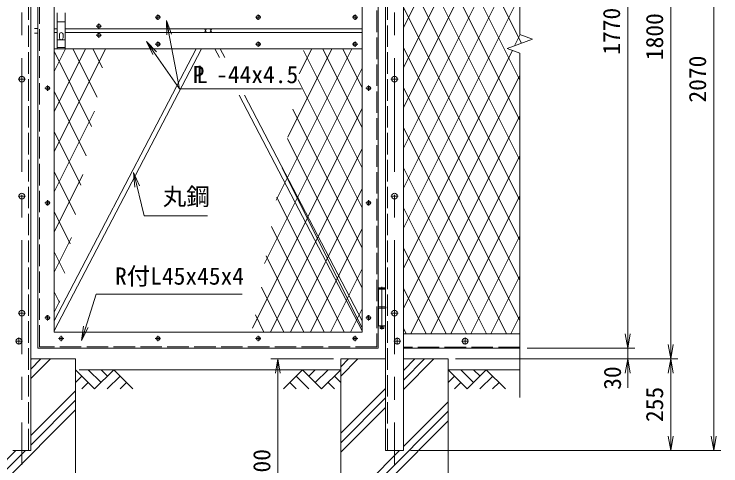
# Model space of a CAD drawing. Units: millimetres at full size. Extents: x -4200 to 4200, y -2970 to 2970.
# Drawn here: x -2648 to -676, y -837 to 423 of the extents above; entities that cross this region are included whole.
import ezdxf
from ezdxf.enums import TextEntityAlignment as Align

# ---------------------------------------------------------------- set-up
doc = ezdxf.new("R2010")
doc.units = ezdxf.units.MM
doc.header["$LTSCALE"] = 10
doc.linetypes.add('DASHED', pattern=[7.5, 6, -1.5])
doc.linetypes.add('USER1', pattern=[50.8, 31.75, -6.35, 6.35, -6.35])
for name, color, linetype, lineweight in [('0-1_D-STR1', 1, 'Continuous', 18), ('0-2_D-BMK', 2, 'USER1', 13), ('0-3_D-STR3', 3, 'Continuous', 13), ('0-4_D-STR4', 7, 'Continuous', 18), ('0-5_D-STR-DIM', 7, 'Continuous', 13), ('0-6_D-BGD', 7, 'Continuous', 18), ('0-7_0', 7, 'Continuous', 18), ('0-8_D-DCR-HCH', 7, 'Continuous', 13), ('0-9_D-STR-TXT', 7, 'Continuous', 13), ('0-A_D-STR2', 7, 'Continuous', 13)]:
    doc.layers.add(name, color=color, linetype=linetype, lineweight=lineweight)
doc.styles.add('ＭＳ ゴシック', font='')
doc.styles.get('ＭＳ ゴシック').set_extended_font_data('MS Gothic')

# ---------------------------------------------------------------- blocks, each defined once
blk = doc.blocks.new('_Open')
at = {"layer": '0-7_0'}
blk.add_line((-10, 1.667), (0, 0), dxfattribs=at)
blk.add_lwpolyline([(-10, -1.667), (0, 0), (-10, 0)], dxfattribs=at)

msp = doc.modelspace()

# ---------------------------------------------------------------- linework, layer by layer
at = {"layer": '0-1_D-STR1', "linetype": 'DASHED'}
for p, q in [((-1605.55, -793.63), (-1605.55, 1276.37)), ((-2577.55, -504.63), (-2577.55, 1257.37)), ((-2607.55, -793.63), (-2607.55, 1156.37)), ((-1635.55, -504.63), (-2577.55, -504.63)), ((-1236.55, -505.63), (-1561.55, -505.63))]:
    msp.add_line(p, q, dxfattribs=at)
at = {"layer": '0-1_D-STR1'}
for p, q in [((-2536.55, -463.63), (-2536.55, 1216.37)), ((-1676.55, 1216.37), (-1676.55, -463.63)), ((-2601.55, -793.63), (-2601.55, 1156.37)), ((-2527.54, 381.37), (-2536.55, 381.37)), ((-1676.55, 381.37), (-2505.54, 381.37)), ((-2527.54, 371.37), (-2536.55, 371.37)), ((-1676.55, 371.37), (-2505.54, 371.37)), ((-1676.55, 326.37), (-2536.55, 326.37)), ((-1676.55, -463.63), (-2536.55, -463.63)), ((-2536.55, -463.63), (-1676.55, -463.63)), ((-1561.55, -468.63), (-1236.55, -468.63)), ((-1236.55, -508.63), (-1561.55, -508.63)), ((-2651.55, -793.63), (-2601.55, -793.63))]:
    msp.add_line(p, q, dxfattribs=at)
for points in [[(-1561.55, -793.63), (-1611.55, -793.63), (-1611.55, 1276.37), (-1561.55, 1276.37)], [(-1631.55, 1261.37), (-1631.55, -508.63), (-2581.55, -508.63), (-2581.55, 1261.37)]]:
    msp.add_lwpolyline(points, close=True, dxfattribs=at)
at = {"layer": '0-1_D-STR1', "linetype": 'DASHED'}
msp.add_lwpolyline([(-2577.55, 1257.37), (-1635.55, 1257.37), (-1635.55, -504.63)], dxfattribs=at)
at = {"layer": '0-2_D-BMK'}
for p, q in [((-2626.55, 1316.37), (-2626.55, -833.63)), ((-1586.55, 1316.37), (-1586.55, -833.63)), ((-2246.55, 421.31), (-2246.55, 406.43)), ((-1966.55, 421.31), (-1966.55, 406.43)), ((-1696.55, 421.31), (-1696.55, 406.43)), ((-2411.55, 396.31), (-2411.55, 381.43)), ((-2239.11, 413.87), (-2253.99, 413.87)), ((-1959.11, 413.87), (-1973.99, 413.87)), ((-1689.11, 413.87), (-1703.99, 413.87)), ((-2404.11, 388.87), (-2418.99, 388.87)), ((-2404.11, 363.87), (-2418.99, 363.87)), ((-2411.55, 371.31), (-2411.55, 356.43)), ((-2239.11, 338.87), (-2253.99, 338.87)), ((-2246.55, 346.31), (-2246.55, 331.43)), ((-1959.11, 338.87), (-1973.99, 338.87)), ((-1966.55, 346.31), (-1966.55, 331.43)), ((-1689.11, 338.87), (-1703.99, 338.87)), ((-1696.55, 346.31), (-1696.55, 331.43)), ((-2636.55, 241.37), (-2616.55, 241.37)), ((-1576.55, 241.37), (-1596.55, 241.37)), ((-2554.55, 223.81), (-2554.55, 208.93)), ((-1658.55, 223.81), (-1658.55, 208.93)), ((-2547.11, 216.37), (-2561.99, 216.37)), ((-1651.11, 216.37), (-1665.99, 216.37)), ((-2636.55, -84.63), (-2616.55, -84.63)), ((-2554.55, -96.19), (-2554.55, -111.07)), ((-1658.55, -96.19), (-1658.55, -111.07)), ((-1576.55, -84.63), (-1596.55, -84.63)), ((-2547.11, -103.63), (-2561.99, -103.63)), ((-1651.11, -103.63), (-1665.99, -103.63)), ((-1621.55, -337.23), (-1621.55, -456.39)), ((-2636.55, -410.63), (-2616.55, -410.63)), ((-1576.55, -410.63), (-1596.55, -410.63)), ((-2547.11, -423.63), (-2561.99, -423.63)), ((-2554.55, -416.19), (-2554.55, -431.07)), ((-1651.11, -423.63), (-1665.99, -423.63)), ((-1658.55, -416.19), (-1658.55, -431.07)), ((-2644.55, -488.63), (-2624.55, -488.63)), ((-2634.55, -478.63), (-2634.55, -498.63)), ((-2509.11, -481.63), (-2523.99, -481.63)), ((-2516.55, -474.19), (-2516.55, -489.07)), ((-2239.11, -481.63), (-2253.99, -481.63)), ((-2246.55, -474.19), (-2246.55, -489.07)), ((-1959.11, -481.63), (-1973.99, -481.63)), ((-1966.55, -474.19), (-1966.55, -489.07)), ((-1689.11, -481.63), (-1703.99, -481.63)), ((-1696.55, -474.19), (-1696.55, -489.07)), ((-1568.55, -488.63), (-1588.55, -488.63)), ((-1578.55, -478.63), (-1578.55, -498.63)), ((-1379.55, -488.63), (-1399.55, -488.63)), ((-1389.55, -498.63), (-1389.55, -478.63))]:
    msp.add_line(p, q, dxfattribs=at)
at = {"layer": '0-3_D-STR3'}
for p, q in [((-2527.55, 426.37), (-2527.55, 326.37)), ((-2505.55, 426.37), (-2505.55, 326.37)), ((-2591.55, 382.87), (-2581.55, 382.87)), ((-2116.5, 381.37), (-2111.27, 371.37)), ((-2116.5, 371.37), (-2111.27, 381.37)), ((-2101.83, 381.37), (-2096.6, 371.37)), ((-2101.83, 371.37), (-2096.6, 381.37)), ((-2591.55, 369.87), (-2581.55, 369.87)), ((-2521.55, 356.37), (-2521.55, 366.37)), ((-2511.55, 356.37), (-2511.55, 366.37)), ((-2536.55, -459.93), (-2125.36, 326.37)), ((-2536.55, -431.88), (-2140.03, 326.37)), ((-2087.73, 326.37), (-2074.9, 301.83)), ((-2073.06, 326.37), (-2060.23, 301.83)), ((-2019.89, 196.63), (-1676.55, -459.93)), ((-2005.22, 196.63), (-1676.55, -431.88)), ((-1611.85, -343.63), (-1631.25, -343.63)), ((-1631.25, -343.63), (-1631.25, -393.63)), ((-1631.05, -341.63), (-1630.05, -340.63)), ((-1631.05, -341.63), (-1631.05, -343.63)), ((-1631.05, -341.63), (-1612.05, -341.63)), ((-1613.05, -340.63), (-1630.05, -340.63)), ((-1613.05, -340.63), (-1612.05, -341.63)), ((-1612.05, -341.63), (-1612.05, -343.63)), ((-1611.85, -343.63), (-1611.85, -393.63)), ((-1611.05, -393.63), (-1632.05, -393.63)), ((-1632.05, -393.63), (-1632.05, -396.63)), ((-1611.05, -393.63), (-1611.05, -396.63)), ((-1611.05, -396.63), (-1632.05, -396.63)), ((-1631.25, -396.63), (-1631.25, -446.63)), ((-1611.85, -396.63), (-1611.85, -446.63)), ((-1611.85, -446.63), (-1631.25, -446.63)), ((-1626.55, -446.63), (-1626.55, -452.63)), ((-1625.55, -453.63), (-1626.55, -452.63)), ((-1617.55, -453.63), (-1625.55, -453.63)), ((-1616.55, -446.63), (-1616.55, -452.63))]:
    msp.add_line(p, q, dxfattribs=at)
at = {"layer": '0-3_D-STR3', "linetype": 'DASHED'}
for p, q in [((-2505.55, 401.37), (-2527.55, 401.37)), ((-2527.55, 351.37), (-2505.55, 351.37)), ((-2505.55, 329.37), (-2527.55, 329.37))]:
    msp.add_line(p, q, dxfattribs=at)
at = {"layer": '0-3_D-STR3'}
msp.add_lwpolyline([(-1617.55, -453.63), (-1616.55, -452.63), (-1626.55, -452.63)], dxfattribs=at)
for centre, radius in [((-2246.55, 413.87), 5.25), ((-1966.55, 413.87), 5.25), ((-1696.55, 413.87), 5.25), ((-2411.55, 388.87), 5.25), ((-2411.55, 363.87), 5.25), ((-2246.55, 338.87), 5.25), ((-1966.55, 338.87), 5.25), ((-1696.55, 338.87), 5.25), ((-2626.55, 241.37), 8), ((-1586.55, 241.37), 8), ((-2554.55, 216.37), 5.25), ((-1658.55, 216.37), 5.25), ((-2626.55, -84.63), 8), ((-1586.55, -84.63), 8), ((-2554.55, -103.63), 5.25), ((-1658.55, -103.63), 5.25), ((-2626.55, -410.63), 8), ((-1586.55, -410.63), 8), ((-2554.55, -423.63), 5.25), ((-1658.55, -423.63), 5.25), ((-1621.55, -448.63), 2), ((-2634.55, -488.63), 8), ((-2516.55, -481.63), 5.25), ((-2246.55, -481.63), 5.25), ((-1966.55, -481.63), 5.25), ((-1696.55, -481.63), 5.25), ((-1578.55, -488.63), 8), ((-1389.55, -488.63), 8)]:
    msp.add_circle(centre, radius, dxfattribs=at)
for centre, start, end in [((-2516.55, 366.37), 0.00035, 180.00001), ((-2516.55, 356.37), 180.00002, 0.00001)]:
    msp.add_arc(centre, 5, start, end, dxfattribs=at)
at = {"layer": '0-4_D-STR4'}
for p, q in [((-2601.55, -538.63), (-2476.55, -538.63)), ((-2476.55, -538.63), (-2476.55, -1138.63)), ((-1736.55, -538.63), (-1736.55, -1138.63)), ((-1736.55, -538.63), (-1611.55, -538.63)), ((-1561.55, -538.63), (-1436.55, -538.63)), ((-1436.55, -538.63), (-1436.55, -1138.63))]:
    msp.add_line(p, q, dxfattribs=at)
at = {"layer": '0-5_D-STR-DIM'}
for p, q in [((-1236.55, 1325.82), (-1236.55, 365.59)), ((-695.5, -793.63), (-695.5, 1276.37)), ((-935.5, 1261.37), (-935.5, -508.63)), ((-815.5, 1261.37), (-815.5, -538.63)), ((-1201.31, 352.77), (-1236.55, 365.59)), ((-1271.78, 327.12), (-1201.31, 352.77)), ((-1236.55, 314.29), (-1271.78, 327.12)), ((-1236.55, 314.29), (-1236.55, -645.94)), ((-935.5, -468.63), (-935.5, -428.63)), ((-1216.55, -508.63), (-915.5, -508.63)), ((-1216.55, -508.63), (-915.5, -508.63)), ((-935.5, -508.63), (-935.5, -538.63)), ((-1756.55, -538.63), (-1931.76, -538.63)), ((-1911.76, -538.63), (-1911.76, -1138.63)), ((-1416.55, -538.63), (-795.5, -538.63)), ((-1416.55, -538.63), (-915.5, -538.63)), ((-1416.55, -538.63), (-795.5, -538.63)), ((-815.5, -538.63), (-815.5, -793.63)), ((-935.5, -578.63), (-935.5, -618.63)), ((-1541.55, -793.63), (-795.5, -793.63)), ((-1541.55, -793.63), (-675.5, -793.63))]:
    msp.add_line(p, q, dxfattribs=at)
at = {"layer": '0-6_D-BGD'}
for p, q in [((-2466.55, -568.63), (-1736.55, -568.63)), ((-1436.55, -568.63), (-1236.55, -568.63))]:
    msp.add_line(p, q, dxfattribs=at)
at = {"layer": '0-8_D-DCR-HCH'}
for p, q in [((-2601.55, -593.19), (-2546.99, -538.63)), ((-2601.55, -566.67), (-2573.5, -538.63)), ((-2601.55, -540.16), (-2600.02, -538.63)), ((-1736.55, -586.72), (-1688.46, -538.63)), ((-1736.55, -560.2), (-1714.98, -538.63)), ((-1561.55, -623.85), (-1476.33, -538.63)), ((-1561.55, -597.33), (-1502.84, -538.63)), ((-1561.55, -570.82), (-1529.36, -538.63)), ((-2423.33, -621.84), (-2476.55, -568.63)), ((-2405.6, -604.11), (-2441.07, -568.63)), ((-2370.12, -568.63), (-2423.33, -621.84)), ((-2387.77, -586.46), (-2405.6, -568.63)), ((-2370.12, -568.63), (-2316.91, -621.84)), ((-1842.97, -568.63), (-1896.18, -621.84)), ((-1842.97, -568.63), (-1789.76, -621.84)), ((-1825.23, -586.37), (-1807.5, -568.63)), ((-1807.5, -604.11), (-1772.02, -568.63)), ((-1789.76, -621.84), (-1736.55, -568.63)), ((-1383.33, -621.84), (-1436.55, -568.63)), ((-1365.6, -604.11), (-1401.07, -568.63)), ((-1330.12, -568.63), (-1383.33, -621.84)), ((-1347.77, -586.46), (-1365.6, -568.63)), ((-1330.12, -568.63), (-1276.91, -621.84)), ((-2458.81, -586.37), (-2476.55, -604.03)), ((-2352.38, -586.37), (-2388.02, -621.84)), ((-1860.71, -586.37), (-1825.07, -621.84)), ((-1754.28, -586.37), (-1736.55, -604.03)), ((-1418.81, -586.37), (-1436.55, -604.03)), ((-1312.38, -586.37), (-1348.02, -621.84)), ((-2441.07, -604.11), (-2458.89, -621.84)), ((-2334.65, -604.11), (-2352.47, -621.84)), ((-1878.44, -604.11), (-1860.63, -621.84)), ((-1772.02, -604.11), (-1754.2, -621.84)), ((-1401.07, -604.11), (-1418.89, -621.84)), ((-1294.65, -604.11), (-1312.47, -621.84)), ((-2601.55, -752.29), (-2476.55, -627.29)), ((-1736.55, -745.82), (-1611.55, -620.82)), ((-1736.55, -772.33), (-1611.55, -647.33)), ((-2601.55, -778.81), (-2476.55, -653.81)), ((-1561.55, -782.95), (-1436.55, -657.95)), ((-2776.55, -980.32), (-2476.55, -680.32)), ((-1736.55, -798.85), (-1611.55, -673.85)), ((-1736.55, -984.47), (-1436.55, -684.47)), ((-1736.55, -1010.98), (-1436.55, -710.98)), ((-2776.55, -953.81), (-2616.37, -793.63)), ((-2776.55, -927.29), (-2642.89, -793.63)), ((-1736.55, -957.95), (-1572.23, -793.63))]:
    msp.add_line(p, q, dxfattribs=at)
at = {"layer": '0-9_D-STR-TXT'}
msp.add_line((-2186.81, 214.44), (-2222.44, 403.19), dxfattribs=at)
for points in [[(-1845.78, 214.44), (-2186.81, 214.44), (-2277.59, 344.73)], [(-2108.46, -139.65), (-2284.77, -139.65), (-2314.06, -20.73)], [(-2011.42, -357.51), (-2419.45, -357.51), (-2459.08, -485.01)]]:
    msp.add_lwpolyline(points, dxfattribs=at)
at = {"layer": '0-A_D-STR2'}
for p, q in [((-1236.55, 1034.68), (-1561.55, 384.68)), ((-1232, 341.59), (-1561.55, 1000.68)), ((-1236.55, 922.88), (-1561.55, 272.88)), ((-1236.55, 238.88), (-1561.55, 888.87)), ((-1236.55, 811.07), (-1561.55, 161.07)), ((-1236.55, 127.08), (-1561.55, 777.07)), ((-1236.55, 699.27), (-1561.55, 49.27)), ((-1236.55, 15.27), (-1561.55, 665.27)), ((-1236.55, 587.47), (-1561.55, -62.53)), ((-1236.55, -96.53), (-1561.55, 553.46)), ((-1236.55, 475.66), (-1561.55, -174.34)), ((-1236.55, -208.33), (-1561.55, 441.66)), ((-1236.55, 363.86), (-1251.17, 334.62)), ((-2392.71, 326.37), (-2536.55, 38.7)), ((-2448.61, 326.37), (-2536.55, 150.5)), ((-2504.51, 326.37), (-2536.55, 262.31)), ((-2431.7, 109.58), (-2536.55, 319.28)), ((-2416.72, 191.44), (-2484.19, 326.37)), ((-2401.75, 273.3), (-2428.29, 326.37)), ((-1705.32, 326.37), (-1916.65, -96.31)), ((-1761.22, 326.37), (-1884.41, 79.99)), ((-1817.12, 326.37), (-1852.16, 256.29)), ((-1676.55, -5.93), (-1840.24, 321.45)), ((-1676.55, 105.87), (-1786.79, 326.37)), ((-1676.55, 217.67), (-1730.89, 326.37)), ((-1236.55, -320.14), (-1561.55, 329.86)), ((-1257.52, 321.92), (-1561.55, -286.14)), ((-1676.55, 272.11), (-1948.9, -272.61)), ((-1676.55, -117.73), (-1855.21, 239.6)), ((-1236.55, 252.06), (-1561.55, -397.94)), ((-1236.55, -431.94), (-1561.55, 218.06)), ((-2446.67, 27.73), (-2536.55, 207.48)), ((-1676.55, 160.31), (-1982.92, -452.43)), ((-2423.9, 152.18), (-2536.55, -73.11)), ((-1676.55, -229.54), (-1870.19, 157.74)), ((-1236.55, 140.26), (-1540.99, -468.63)), ((-1274.1, -468.63), (-1561.55, 106.25)), ((-2461.64, -54.13), (-2536.55, 95.68)), ((-1676.55, -341.34), (-1885.16, 75.88)), ((-1676.55, 48.5), (-1932.61, -463.63)), ((-1236.55, 28.45), (-1485.09, -468.63)), ((-2476.61, -135.99), (-2536.55, -16.13)), ((-1676.55, -453.14), (-1900.13, -5.97)), ((-1330, -468.63), (-1561.55, -5.55)), ((-2456.15, -24.12), (-2536.55, -184.91)), ((-1676.55, -63.3), (-1876.71, -463.63)), ((-1727.2, -463.63), (-1915.1, -87.83)), ((-1236.55, -83.35), (-1429.19, -468.63)), ((-1385.9, -468.63), (-1561.54, -117.35)), ((-2491.59, -217.85), (-2536.55, -127.93)), ((-1783.11, -463.63), (-1930.08, -169.69)), ((-1676.55, -175.11), (-1820.81, -463.63)), ((-1236.55, -195.16), (-1373.28, -468.63)), ((-2488.4, -200.42), (-2536.55, -296.71)), ((-1441.81, -468.63), (-1561.55, -229.15)), ((-2506.56, -299.7), (-2536.55, -239.73)), ((-1839.01, -463.63), (-1945.05, -251.55)), ((-1676.55, -286.91), (-1764.91, -463.63)), ((-1236.55, -306.96), (-1317.38, -468.63)), ((-2521.53, -381.56), (-2536.55, -351.54)), ((-1894.91, -463.63), (-1957.43, -338.58)), ((-1497.71, -468.63), (-1561.55, -340.96)), ((-2520.65, -376.72), (-2536.55, -408.52)), ((-1676.55, -398.71), (-1709.01, -463.63)), ((-1950.81, -463.63), (-1974.72, -415.82)), ((-1236.55, -418.76), (-1261.48, -468.63)), ((-1553.61, -468.63), (-1561.55, -452.76))]:
    msp.add_line(p, q, dxfattribs=at)

# ---------------------------------------------------------------- block references
at = {"layer": '0-5_D-STR-DIM', "xscale": 4, "yscale": 4}
for p, rotation in [((-935.5, -508.63), 270), ((-935.5, -508.63), 270), ((-815.5, -538.63), 270), ((-1911.76, -538.63), 90), ((-935.5, -538.63), 90), ((-815.5, -538.63), 90), ((-815.5, -793.63), 270), ((-695.5, -793.63), 270)]:
    msp.add_blockref('_Open', p, dxfattribs=dict(at, rotation=rotation))
at = {"layer": '0-9_D-STR-TXT', "xscale": 4, "yscale": 4}
for p, rotation in [((-2222.81, 405.15), 100.69123), ((-2278.74, 346.37), 124.86903), ((-2314.54, -18.79), 103.84045), ((-2459.67, -486.92), 252.73639)]:
    msp.add_blockref('_Open', p, dxfattribs=dict(at, rotation=rotation))

# ---------------------------------------------------------------- texts
at = {"layer": '0-5_D-STR-DIM', "style": 'ＭＳ ゴシック'}
for s, p in [('1770', (-942.25, 309.45)), ('1800', (-822.25, 294.45)), ('2070', (-702.25, 176.1)), ('30', (-939.85, -624.53)), ('255', (-822.25, -714.5)), ('600', (-1918.51, -887.9))]:
    msp.add_text(s, height=48.09, rotation=90, dxfattribs=at).set_placement(p, align=Align.BOTTOM_LEFT)
at = {"layer": '0-9_D-STR-TXT', "style": 'ＭＳ ゴシック'}
for s, p in [('P -44x4.5', (-2149.57, 215.82)), ('L', (-2139.85, 216.05)), ('丸鋼', (-2233.08, -124.52)), ('R付L45x45x4', (-2366.5, -345.93))]:
    msp.add_text(s, height=48.09, dxfattribs=at).set_placement(p, align=Align.BOTTOM_LEFT)

doc.saveas('drawing.dxf')
